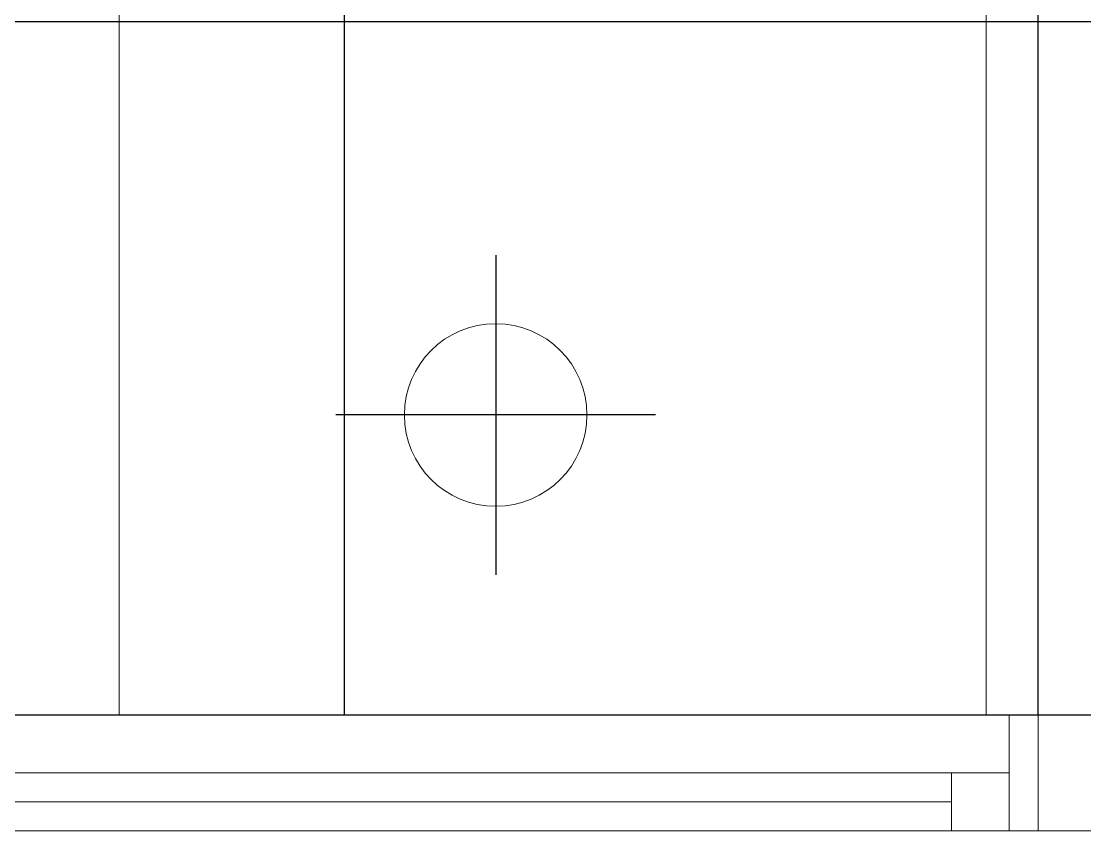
# Model space of a CAD drawing. Extents: x -12260 to 57327, y -29287 to 19916.
# Drawn here: x 40396 to 41316, y -910 to -210 of the extents above; entities that cross this region are included whole.
import ezdxf

# ---------------------------------------------------------------- set-up
doc = ezdxf.new("R2010")
doc.units = 0
doc.header["$LTSCALE"] = 0.25
doc.linetypes.add('DASHDOT', pattern=[25.4, 12.7, -6.35, 0, -6.35])
for name, color, linetype, lineweight in [('01-First Floor$0$Aluminum', 251, 'Continuous', 5), ('01-First Floor$0$LOADING', 253, 'Continuous', 5), ('01-First Floor$0$NEW Wall', 166, 'Continuous', 5), ('01-First Floor$0$Walls', 251, 'Continuous', 5), ('E-LITE-CLNG-CNDT', 6, 'DASHDOT', 35)]:
    doc.layers.add(name, color=color, linetype=linetype, lineweight=lineweight)
doc.layers.add('01-First Floor$0$FALSE CEILING', color=251, linetype='Continuous')

# ---------------------------------------------------------------- blocks, each defined once
blk = doc.blocks.new('01-First Floor$0$GF21046B-P')
at = {"color": 0}
blk.add_lwpolyline([(0, 0), (1, 0), (1, 0.6), (0, 0.6)], close=True, dxfattribs=at)
blk = doc.blocks.new('*X413')
at = {"color": 0}
for p, q in [((13, 1), (13, 1)), ((13, 1), (13, 1)), ((13, 1), (13, 1)), ((13, 1), (13, 1)), ((13, 1), (13, 1)), ((13, 1), (13, 1)), ((13, 1), (13, 1)), ((13, 1), (13, 1)), ((13, 1), (13, 1)), ((13, 1), (13, 1)), ((13, 1), (13, 1)), ((13, 1), (13, 1)), ((13, 1), (13, 1)), ((13, 1), (13, 1)), ((13, 1), (13, 1)), ((13, 1), (14, 1)), ((13, 1), (14, 1)), ((13, 1), (14, 1)), ((13, 1), (13, 1)), ((13, 1), (13, 1)), ((13, 1), (13, 1)), ((13, 1), (13, 1)), ((13, 1), (13, 1)), ((13, 1), (13, 1)), ((13, 1), (13, 1)), ((13, 1), (13, 1)), ((13, 1), (13, 1)), ((13, 1), (13, 1)), ((13, 1), (13, 1)), ((13, 1), (13, 1)), ((13, 1), (13, 1)), ((13, 1), (13, 1)), ((13, 1), (13, 1)), ((13, 1), (13, 1)), ((13, 1), (13, 1)), ((13, 1), (13, 1)), ((13, 1), (13, 1)), ((13, 1), (13, 1)), ((13, 1), (13, 1)), ((13, 1), (13, 1)), ((13, 1), (13, 1)), ((13, 1), (13, 1)), ((13, 1), (13, 1)), ((13, 1), (13, 1)), ((13, 1), (13, 1)), ((13, 1), (13, 1)), ((13, 1), (13, 1)), ((13, 1), (13, 1)), ((13, 1), (13, 1)), ((13, 1), (13, 1)), ((13, 1), (13, 1)), ((13, 1), (13, 1)), ((13, 1), (13, 1)), ((13, 1), (13, 1)), ((13, 1), (13, 1)), ((13, 1), (13, 1)), ((13, 1), (13, 1)), ((13, 1), (13, 1)), ((13, 1), (13, 1)), ((13, 1), (13, 1)), ((13, 1), (13, 1)), ((13, 1), (13, 1)), ((13, 1), (13, 1)), ((13, 1), (13, 1)), ((13, 1), (13, 1)), ((13, 1), (13, 1)), ((13, 1), (13, 1)), ((13, 1), (13, 1)), ((13, 1), (13, 1)), ((13, 1), (13, 1)), ((13, 1), (13, 1)), ((13, 1), (13, 1)), ((13, 1), (13, 1)), ((13, 1), (13, 1)), ((13, 1), (13, 1)), ((13, 1), (13, 1)), ((13, 1), (13, 1)), ((13, 1), (13, 1)), ((13, 1), (13, 1)), ((13, 1), (13, 1)), ((13, 1), (13, 1)), ((13, 1), (13, 1)), ((13, 1), (13, 1)), ((13, 1), (13, 1)), ((13, 1), (13, 1)), ((13, 1), (13, 1)), ((13, 1), (13, 1)), ((13, 1), (13, 1)), ((13, 1), (13, 1)), ((13, 1), (13, 1)), ((13, 1), (13, 1)), ((13, 1), (13, 1)), ((13, 1), (13, 1)), ((13, 1), (13, 1)), ((13, 1), (13, 1)), ((13, 1), (13, 1)), ((13, 1), (13, 1)), ((13, 1), (13, 1)), ((13, 1), (13, 1)), ((13, 1), (13, 1)), ((13, 1), (13, 1)), ((13, 1), (13, 1)), ((13, 1), (13, 1)), ((13, 1), (13, 1)), ((13, 1), (13, 1)), ((13, 1), (13, 1)), ((13, 1), (13, 1)), ((13, 1), (13, 1)), ((13, 1), (13, 1)), ((13, 1), (13, 1)), ((13, 1), (13, 1)), ((13, 1), (13, 1)), ((13, 1), (13, 1)), ((13, 1), (13, 1)), ((13, 1), (13, 1)), ((13, 1), (13, 1)), ((13, 1), (13, 1)), ((13, 1), (13, 1)), ((13, 1), (13, 1)), ((13, 1), (13, 1)), ((13, 1), (13, 1)), ((13, 1), (13, 1)), ((13, 1), (13, 1)), ((13, 1), (14, 1)), ((13, 0), (13, 0)), ((13, 0), (13, 0)), ((13, 0), (13, 0)), ((13, 0), (13, 0)), ((13, 0), (13, 0)), ((13, 0), (13, 0)), ((13, 0), (13, 0)), ((13, 0), (13, 0)), ((13, 0), (13, 0)), ((13, 0), (13, 0)), ((13, 0), (13, 0)), ((13, 0), (13, 0)), ((13, 0), (13, 0)), ((13, 0), (13, 0)), ((13, 0), (13, 0)), ((13, 0), (13, 0)), ((13, 0), (13, 0)), ((13, 0), (13, 0)), ((13, 0), (13, 0)), ((13, 0), (13, 0)), ((13, 0), (13, 0)), ((13, 0), (13, 0)), ((13, 0), (13, 0)), ((13, 0), (13, 0)), ((13, 0), (13, 0)), ((13, 0), (13, 0)), ((13, 0), (13, 0)), ((13, 0), (13, 0)), ((13, 0), (13, 0)), ((13, 0), (13, 0)), ((13, 0), (13, 0)), ((13, 0), (13, 0)), ((13, 0), (13, 0)), ((13, 0), (13, 0)), ((13, 0), (13, 0)), ((13, 0), (13, 0)), ((13, 0), (13, 0)), ((13, 0), (13, 0)), ((13, 0), (13, 0)), ((13, 0), (13, 0)), ((13, 0), (13, 0)), ((13, 0), (13, 0)), ((13, 0), (13, 0)), ((13, 0), (13, 0)), ((13, 0), (13, 0)), ((13, 0), (13, 0)), ((13, 0), (13, 0)), ((13, 0), (13, 0)), ((13, 0), (14, 0)), ((13, 0), (14, 0)), ((13, 0), (13, 0)), ((13, 0), (14, 0)), ((14, 1), (14, 1)), ((14, 1), (14, 1)), ((14, 1), (14, 1)), ((14, 1), (14, 1)), ((14, 1), (14, 1)), ((14, 1), (14, 1)), ((14, 1), (14, 1)), ((14, 1), (14, 1)), ((14, 1), (14, 1)), ((14, 1), (14, 1)), ((14, 1), (14, 1)), ((14, 1), (14, 1)), ((14, 1), (14, 1)), ((14, 1), (14, 1)), ((14, 1), (14, 1)), ((14, 1), (14, 1)), ((14, 1), (14, 1)), ((14, 1), (14, 1)), ((14, 1), (14, 1)), ((14, 1), (14, 1)), ((14, 1), (14, 1)), ((14, 1), (14, 1)), ((14, 1), (14, 1)), ((14, 1), (14, 1)), ((14, 1), (14, 1)), ((14, 1), (14, 1)), ((14, 1), (14, 1)), ((14, 1), (14, 1)), ((14, 1), (14, 1)), ((14, 1), (14, 1)), ((14, 1), (14, 1)), ((14, 1), (14, 1)), ((14, 1), (14, 1)), ((14, 1), (14, 1)), ((14, 1), (14, 1)), ((14, 1), (14, 1)), ((14, 1), (14, 1)), ((14, 1), (14, 1)), ((14, 1), (14, 1)), ((14, 1), (14, 1)), ((14, 1), (14, 1)), ((14, 1), (14, 1)), ((14, 1), (14, 1)), ((14, 1), (14, 1)), ((14, 1), (14, 1)), ((14, 1), (14, 1)), ((14, 1), (14, 1)), ((14, 1), (14, 1)), ((14, 1), (14, 1)), ((14, 1), (14, 1)), ((14, 1), (14, 1)), ((14, 1), (14, 1)), ((14, 1), (14, 1)), ((14, 1), (14, 1)), ((14, 1), (14, 1)), ((14, 1), (14, 1)), ((14, 1), (14, 1)), ((14, 1), (14, 1)), ((14, 1), (14, 1)), ((14, 1), (14, 1)), ((14, 1), (14, 1)), ((14, 1), (14, 1)), ((14, 1), (14, 1)), ((14, 1), (14, 1)), ((14, 1), (14, 1)), ((14, 1), (14, 1)), ((14, 1), (14, 1)), ((14, 1), (14, 1)), ((14, 1), (14, 1)), ((14, 1), (14, 1)), ((14, 1), (14, 1)), ((14, 1), (14, 1)), ((14, 1), (14, 1)), ((14, 1), (14, 1)), ((14, 1), (14, 1)), ((14, 1), (14, 1)), ((14, 1), (14, 1)), ((14, 1), (14, 1)), ((14, 1), (14, 1)), ((14, 1), (14, 1)), ((14, 1), (14, 1)), ((14, 1), (14, 1)), ((14, 1), (14, 1)), ((14, 1), (14, 1)), ((14, 1), (14, 1)), ((14, 1), (14, 1)), ((14, 1), (14, 1)), ((14, 1), (14, 1)), ((14, 1), (14, 1)), ((14, 1), (14, 1)), ((14, 1), (14, 1)), ((14, 1), (14, 1)), ((14, 1), (14, 1)), ((14, 1), (14, 1)), ((14, 0), (14, 0)), ((14, 0), (14, 0)), ((14, 0), (14, 0)), ((14, 0), (14, 0)), ((14, 0), (14, 0)), ((14, 0), (14, 0)), ((14, 0), (14, 0)), ((14, 0), (14, 0)), ((14, 0), (14, 0)), ((14, 0), (14, 0)), ((14, 0), (14, 0)), ((14, 0), (14, 0)), ((14, 0), (14, 0)), ((14, 0), (14, 0)), ((14, 0), (14, 0)), ((14, 0), (14, 0)), ((14, 0), (14, 0)), ((14, 0), (14, 0)), ((14, 0), (14, 0)), ((14, 0), (14, 0)), ((14, 0), (14, 0)), ((14, 0), (14, 0)), ((14, 0), (14, 0)), ((14, 0), (14, 0)), ((14, 0), (14, 0)), ((14, 0), (14, 0)), ((14, 0), (14, 0)), ((14, 0), (14, 0)), ((14, 0), (14, 0)), ((14, 0), (14, 0)), ((14, 0), (14, 0)), ((14, 0), (14, 0)), ((14, 0), (14, 0)), ((14, 0), (14, 0)), ((14, 0), (14, 0)), ((14, 0), (14, 0)), ((14, 0), (14, 0)), ((14, 0), (14, 0)), ((14, 0), (14, 0)), ((14, 0), (14, 0)), ((14, 0), (14, 0)), ((14, 0), (14, 0)), ((14, 0), (14, 0)), ((14, 0), (14, 0)), ((14, 0), (14, 0)), ((14, 0), (14, 0)), ((14, 0), (14, 0)), ((14, 0), (14, 0)), ((13, 0), (13, 0)), ((13, 0), (14, 0)), ((13, 0), (13, 0)), ((13, 0), (14, 0)), ((13, 0), (13, 0)), ((13, 0), (14, 0)), ((13, 0), (13, 0)), ((13, 0), (13, 0)), ((13, 0), (13, 0)), ((13, 0), (13, 0)), ((13, 0), (14, 0)), ((13, 0), (13, 0)), ((13, 0), (14, 0)), ((13, 0), (13, 0)), ((13, 0), (14, 0)), ((13, 0), (13, 0)), ((13, 0), (14, 0)), ((13, 0), (13, 0)), ((13, 0), (14, 0)), ((13, 0), (13, 0)), ((13, 0), (14, 0)), ((13, 0), (13, 0)), ((13, 0), (14, 0)), ((13, 0), (13, 0)), ((13, 0), (13, 0)), ((13, 0), (13, 0)), ((13, 0), (14, 0)), ((13, 0), (13, 0)), ((13, 0), (14, 0)), ((13, 0), (13, 0)), ((13, 0), (14, 0)), ((13, 0), (13, 0)), ((13, 0), (14, 0)), ((13, 0), (13, 0)), ((13, 0), (13, 0)), ((13, 0), (13, 0)), ((13, 0), (13, 0)), ((13, 0), (13, 0)), ((13, 0), (13, 0)), ((13, 0), (13, 0)), ((13, 0), (13, 0)), ((13, 0), (13, 0)), ((13, 0), (13, 0)), ((13, 0), (13, 0)), ((13, 0), (13, 0)), ((13, 0), (13, 0)), ((13, 0), (13, 0)), ((13, 0), (13, 0)), ((13, 0), (13, 0)), ((13, 0), (13, 0)), ((13, 0), (13, 0)), ((13, 0), (13, 0)), ((13, 0), (13, 0)), ((13, 0), (13, 0)), ((13, 0), (13, 0)), ((13, 0), (13, 0)), ((13, 0), (13, 0)), ((13, 0), (13, 0)), ((13, 0), (13, 0)), ((13, 0), (13, 0)), ((13, 0), (13, 0)), ((13, 0), (13, 0)), ((13, 0), (13, 0)), ((13, 0), (13, 0)), ((13, -1), (13, -1)), ((13, -1), (13, -1)), ((13, -1), (13, -1)), ((13, -1), (13, -1)), ((13, -1), (13, -1)), ((13, -1), (14, -1)), ((13, -1), (13, -1)), ((14, 0), (14, 0)), ((14, 0), (14, 0)), ((14, 0), (14, 0)), ((14, 0), (14, 0)), ((14, 0), (14, 0)), ((14, 0), (14, 0)), ((14, 0), (14, 0)), ((14, 0), (14, 0)), ((14, 0), (14, 0)), ((14, 0), (14, 0)), ((14, 0), (14, 0)), ((14, 0), (14, 0)), ((14, 0), (14, 0)), ((14, 0), (14, 0)), ((14, 0), (14, 0)), ((13, 0), (14, 0)), ((14, 0), (14, 0)), ((14, 0), (14, 0)), ((14, 0), (14, 0)), ((14, 0), (14, 0)), ((14, 0), (14, 0)), ((14, 0), (14, 0)), ((14, 0), (14, 0)), ((14, 0), (14, 0)), ((14, 0), (14, 0)), ((14, 0), (14, 0)), ((14, 0), (14, 0)), ((14, 0), (14, 0)), ((14, 0), (14, 0)), ((14, 0), (14, 0)), ((14, 0), (14, 0)), ((14, 0), (14, 0)), ((14, 0), (14, 0)), ((14, 0), (14, 0)), ((14, 0), (14, 0)), ((14, 0), (14, 0)), ((14, 0), (14, 0)), ((14, 0), (14, 0)), ((14, 0), (14, 0)), ((14, 0), (14, 0)), ((14, 0), (14, 0)), ((14, 0), (14, 0)), ((14, 0), (14, 0)), ((14, 0), (14, 0)), ((14, 0), (14, 0)), ((14, 0), (14, 0)), ((14, 0), (14, 0)), ((14, 0), (14, 0)), ((14, 0), (14, 0)), ((14, 0), (14, 0)), ((14, -1), (14, -1)), ((14, -1), (14, -1)), ((14, -1), (14, -1)), ((14, -1), (14, -1)), ((14, -1), (14, -1))]:
    blk.add_line(p, q, dxfattribs=at)
blk = doc.blocks.new('*X412')
at = {"color": 0}
for p, q in [((5, 3), (5, 3)), ((5, 3), (5, 3)), ((5, 3), (5, 3)), ((5, 3), (5, 3)), ((5, 3), (5, 3)), ((5, 3), (5, 3)), ((5, 3), (5, 3)), ((5, 3), (5, 3)), ((5, 3), (5, 3)), ((5, 3), (5, 3)), ((5, 3), (5, 3)), ((5, 3), (5, 3)), ((5, 3), (5, 3)), ((5, 3), (5, 3)), ((5, 3), (5, 3)), ((5, 3), (5, 3)), ((5, 3), (5, 3)), ((5, 3), (5, 3)), ((5, 3), (5, 3)), ((5, 3), (5, 3)), ((5, 3), (5, 3)), ((5, 3), (5, 3)), ((5, 3), (5, 3)), ((5, 3), (5, 3)), ((5, 3), (5, 3)), ((5, 3), (5, 3)), ((5, 3), (5, 3)), ((5, 3), (5, 3)), ((5, 3), (5, 3)), ((5, 3), (5, 3)), ((5, 3), (5, 3)), ((5, 3), (5, 3)), ((5, 3), (5, 3)), ((5, 3), (5, 3)), ((5, 3), (5, 3)), ((5, 3), (5, 3)), ((5, 3), (5, 3)), ((5, 3), (5, 3)), ((5, 3), (5, 3)), ((5, 3), (5, 3)), ((5, 3), (5, 3)), ((5, 3), (5, 3)), ((5, 3), (5, 3)), ((5, 3), (5, 3)), ((5, 3), (5, 3)), ((5, 3), (5, 3)), ((5, 3), (5, 3)), ((5, 3), (5, 3)), ((5, 3), (5, 3)), ((5, 3), (5, 3)), ((5, 3), (5, 3)), ((5, 3), (5, 3)), ((5, 3), (5, 3)), ((5, 3), (5, 3)), ((5, 3), (5, 3)), ((5, 3), (5, 3)), ((5, 3), (5, 3)), ((5, 3), (5, 3)), ((5, 3), (5, 3)), ((5, 3), (5, 3)), ((5, 3), (5, 3)), ((5, 3), (5, 3)), ((5, 3), (5, 3)), ((5, 3), (5, 3)), ((5, 3), (5, 3)), ((5, 3), (5, 3)), ((6, 3), (5, 3)), ((5, 3), (5, 3)), ((6, 3), (5, 3)), ((5, 3), (5, 3)), ((6, 3), (5, 3)), ((5, 3), (5, 3)), ((6, 3), (5, 3)), ((5, 3), (5, 3)), ((5, 3), (5, 3)), ((5, 3), (5, 3)), ((5, 3), (5, 3)), ((5, 3), (5, 3)), ((5, 3), (5, 3)), ((5, 3), (5, 3)), ((5, 3), (5, 3)), ((5, 3), (5, 3)), ((5, 3), (5, 3)), ((5, 3), (5, 3)), ((5, 3), (5, 3)), ((5, 3), (5, 3)), ((5, 3), (5, 3)), ((5, 3), (5, 3)), ((5, 3), (5, 3)), ((5, 3), (5, 3)), ((5, 3), (5, 3)), ((5, 3), (5, 3)), ((5, 3), (5, 3)), ((5, 3), (5, 3)), ((5, 3), (5, 3)), ((5, 3), (5, 3)), ((6, 3), (6, 3)), ((6, 3), (6, 3)), ((6, 3), (6, 3)), ((6, 3), (6, 3)), ((6, 3), (6, 3)), ((6, 3), (6, 3)), ((6, 3), (6, 3)), ((6, 3), (6, 3)), ((6, 3), (6, 3)), ((6, 3), (6, 3)), ((6, 3), (6, 3)), ((6, 3), (6, 3)), ((6, 3), (6, 3)), ((6, 3), (6, 3)), ((6, 3), (6, 3)), ((6, 3), (6, 3)), ((6, 3), (6, 3)), ((6, 3), (6, 3)), ((6, 3), (6, 3)), ((6, 3), (6, 3)), ((6, 3), (6, 3)), ((6, 3), (6, 3)), ((6, 3), (6, 3)), ((6, 3), (6, 3)), ((6, 3), (6, 3)), ((6, 3), (6, 3)), ((6, 3), (6, 3)), ((6, 3), (6, 3)), ((6, 3), (6, 3)), ((6, 3), (6, 3)), ((6, 3), (6, 3)), ((6, 3), (6, 3)), ((6, 3), (6, 3)), ((6, 3), (6, 3)), ((6, 3), (6, 3)), ((6, 3), (6, 3)), ((6, 3), (6, 3)), ((6, 3), (6, 3)), ((6, 3), (6, 3)), ((6, 3), (6, 3)), ((6, 3), (6, 3)), ((6, 3), (6, 3)), ((6, 3), (6, 3)), ((6, 3), (6, 3)), ((6, 3), (6, 3)), ((6, 3), (6, 3)), ((6, 3), (6, 3)), ((6, 3), (6, 3)), ((6, 3), (6, 3)), ((6, 3), (6, 3)), ((6, 3), (6, 3)), ((6, 3), (6, 3)), ((6, 3), (6, 3)), ((6, 3), (6, 3)), ((6, 3), (6, 3)), ((6, 3), (6, 3)), ((6, 3), (6, 3)), ((6, 3), (6, 3)), ((6, 3), (6, 3)), ((6, 3), (6, 3)), ((6, 3), (6, 3)), ((6, 3), (6, 3)), ((6, 3), (6, 3)), ((6, 3), (6, 3)), ((6, 3), (6, 3)), ((6, 3), (6, 3)), ((6, 3), (6, 3)), ((6, 3), (6, 3)), ((6, 3), (6, 3)), ((6, 3), (6, 3)), ((6, 3), (6, 3)), ((6, 3), (6, 3)), ((6, 3), (6, 3)), ((6, 3), (6, 3)), ((6, 3), (6, 3)), ((6, 3), (6, 3)), ((6, 3), (6, 3)), ((6, 3), (6, 3)), ((6, 3), (6, 3)), ((6, 3), (6, 3)), ((6, 3), (6, 3)), ((6, 3), (6, 3)), ((6, 3), (6, 3)), ((6, 3), (6, 3)), ((6, 3), (6, 3)), ((6, 3), (6, 3)), ((6, 3), (6, 3)), ((6, 3), (6, 3)), ((6, 3), (6, 3)), ((6, 3), (6, 3)), ((6, 3), (6, 3)), ((6, 3), (6, 3)), ((6, 3), (6, 3)), ((6, 3), (6, 3)), ((6, 3), (6, 3)), ((6, 3), (6, 3)), ((6, 3), (6, 3)), ((6, 3), (6, 3)), ((6, 3), (6, 3)), ((6, 3), (6, 3)), ((6, 3), (6, 3)), ((6, 3), (6, 3)), ((6, 3), (6, 3)), ((6, 3), (6, 3)), ((6, 3), (6, 3)), ((6, 3), (6, 3)), ((6, 3), (6, 3)), ((6, 3), (6, 3)), ((6, 3), (6, 3)), ((6, 3), (6, 3)), ((6, 3), (6, 3)), ((6, 3), (6, 3)), ((6, 3), (6, 3)), ((6, 3), (6, 3)), ((6, 3), (6, 3)), ((6, 3), (6, 3)), ((6, 3), (6, 3)), ((6, 3), (6, 3)), ((6, 3), (6, 3)), ((6, 3), (6, 3)), ((6, 3), (6, 3)), ((6, 3), (6, 3)), ((6, 3), (6, 3)), ((6, 3), (6, 3)), ((6, 3), (6, 3)), ((6, 3), (6, 3)), ((6, 3), (6, 3)), ((6, 3), (6, 3)), ((6, 3), (6, 3)), ((6, 3), (6, 3)), ((6, 3), (6, 3)), ((6, 3), (6, 3)), ((6, 3), (6, 3)), ((6, 3), (6, 3)), ((6, 3), (6, 3)), ((6, 3), (6, 3)), ((6, 3), (6, 3)), ((6, 3), (6, 3)), ((6, 3), (6, 3)), ((6, 3), (6, 3)), ((6, 3), (6, 3)), ((6, 3), (6, 3)), ((6, 3), (6, 3)), ((6, 3), (6, 3)), ((6, 3), (6, 3)), ((6, 3), (6, 3)), ((6, 3), (6, 3)), ((6, 3), (6, 3)), ((6, 3), (6, 3)), ((6, 3), (6, 3)), ((6, 3), (6, 3)), ((6, 3), (6, 3)), ((6, 3), (6, 3)), ((6, 3), (6, 3)), ((6, 3), (6, 3)), ((6, 3), (6, 3)), ((6, 3), (6, 3)), ((6, 3), (6, 3)), ((6, 3), (6, 3)), ((6, 3), (6, 3)), ((6, 3), (6, 3)), ((6, 3), (6, 3)), ((6, 3), (6, 3)), ((6, 3), (6, 3)), ((6, 3), (6, 3)), ((6, 3), (6, 3)), ((6, 3), (6, 3)), ((6, 3), (6, 3)), ((6, 3), (6, 3)), ((6, 3), (6, 3)), ((6, 3), (6, 3)), ((6, 3), (6, 3)), ((6, 3), (6, 3)), ((6, 3), (6, 3)), ((6, 3), (6, 3)), ((6, 3), (6, 3)), ((6, 3), (6, 3)), ((6, 3), (6, 3)), ((6, 3), (6, 3)), ((6, 3), (6, 3)), ((6, 3), (6, 3)), ((6, 3), (6, 3)), ((6, 3), (6, 3)), ((6, 3), (6, 3)), ((6, 3), (6, 3)), ((6, 3), (6, 3)), ((6, 3), (6, 3)), ((6, 3), (6, 3)), ((6, 3), (6, 3)), ((6, 3), (6, 3)), ((6, 3), (6, 3)), ((6, 3), (6, 3)), ((6, 3), (6, 3)), ((6, 3), (6, 3)), ((6, 3), (6, 3)), ((6, 3), (6, 3)), ((6, 3), (6, 3)), ((6, 3), (6, 3)), ((6, 3), (6, 3)), ((6, 3), (6, 3)), ((6, 3), (6, 3)), ((6, 3), (6, 3)), ((6, 3), (6, 3)), ((6, 3), (6, 3)), ((6, 3), (5, 3)), ((6, 3), (5, 3)), ((6, 3), (5, 3)), ((6, 3), (5, 3)), ((6, 3), (5, 3)), ((6, 3), (6, 3)), ((6, 3), (6, 3)), ((6, 3), (6, 3)), ((6, 3), (6, 3)), ((6, 3), (6, 3)), ((6, 3), (6, 3)), ((6, 3), (6, 3)), ((6, 3), (6, 3)), ((6, 3), (6, 3)), ((6, 3), (6, 3)), ((6, 3), (6, 3)), ((6, 3), (6, 3)), ((6, 3), (6, 3)), ((6, 3), (6, 3)), ((6, 3), (6, 3)), ((6, 3), (6, 3)), ((6, 3), (6, 3)), ((6, 3), (6, 3)), ((6, 3), (6, 3)), ((6, 3), (6, 3)), ((6, 3), (6, 3)), ((6, 3), (6, 3)), ((6, 3), (6, 3)), ((6, 3), (6, 3)), ((6, 3), (6, 3)), ((6, 3), (6, 3)), ((6, 3), (6, 3)), ((6, 3), (6, 3)), ((6, 3), (6, 3)), ((6, 3), (6, 3)), ((6, 3), (6, 3)), ((6, 3), (6, 3)), ((6, 3), (6, 3)), ((6, 3), (6, 3)), ((6, 3), (6, 3)), ((6, 3), (6, 3)), ((6, 3), (6, 3)), ((6, 3), (6, 3)), ((6, 3), (6, 3)), ((6, 3), (6, 3)), ((6, 3), (6, 3)), ((6, 3), (6, 3)), ((6, 3), (6, 3)), ((6, 3), (6, 3)), ((6, 3), (6, 3)), ((6, 3), (6, 3)), ((6, 3), (6, 3)), ((6, 3), (6, 3)), ((6, 3), (6, 3)), ((6, 3), (6, 3)), ((6, 3), (6, 3)), ((6, 3), (6, 3)), ((6, 3), (6, 3)), ((6, 3), (6, 3)), ((6, 3), (6, 3)), ((6, 3), (6, 3)), ((6, 3), (6, 3)), ((6, 3), (6, 3)), ((6, 3), (6, 3)), ((6, 3), (6, 3)), ((6, 3), (6, 3)), ((6, 3), (6, 3)), ((6, 3), (6, 3)), ((6, 3), (6, 3)), ((6, 3), (6, 3)), ((6, 3), (6, 3)), ((6, 3), (6, 3)), ((6, 3), (6, 3)), ((6, 3), (6, 3)), ((6, 3), (6, 3)), ((6, 3), (6, 3)), ((6, 3), (6, 3)), ((6, 3), (6, 3)), ((6, 3), (6, 3)), ((6, 3), (6, 3)), ((6, 3), (6, 3)), ((6, 3), (6, 3)), ((6, 3), (6, 3)), ((6, 3), (6, 3)), ((6, 3), (6, 3)), ((6, 3), (6, 3)), ((6, 3), (6, 3)), ((6, 3), (6, 3)), ((6, 3), (6, 3)), ((6, 3), (6, 3)), ((6, 3), (6, 3)), ((6, 3), (6, 3)), ((6, 3), (6, 3)), ((6, 3), (6, 3)), ((6, 3), (6, 3)), ((6, 3), (6, 3)), ((6, 3), (6, 3)), ((6, 3), (6, 3)), ((6, 3), (6, 3)), ((6, 3), (6, 3)), ((6, 3), (6, 3)), ((6, 3), (6, 3)), ((6, 3), (6, 3)), ((6, 3), (6, 3)), ((6, 3), (6, 3)), ((6, 3), (6, 3)), ((6, 3), (6, 3)), ((6, 3), (6, 3)), ((6, 3), (6, 3)), ((6, 3), (6, 3)), ((6, 3), (6, 3)), ((6, 3), (6, 3)), ((6, 3), (6, 3)), ((6, 3), (6, 3)), ((6, 3), (6, 3)), ((6, 3), (6, 3)), ((6, 3), (6, 3)), ((6, 3), (6, 3)), ((6, 3), (6, 3)), ((6, 3), (6, 3)), ((6, 3), (6, 3)), ((6, 3), (6, 3)), ((6, 3), (6, 3)), ((6, 3), (6, 3)), ((6, 3), (6, 3)), ((6, 3), (6, 3)), ((6, 3), (6, 3)), ((6, 3), (6, 3)), ((6, 3), (6, 3)), ((6, 3), (6, 3)), ((6, 3), (6, 3)), ((6, 3), (6, 3)), ((6, 3), (6, 3)), ((6, 3), (6, 3)), ((6, 3), (6, 3)), ((6, 3), (6, 3)), ((6, 3), (6, 3)), ((6, 3), (6, 3)), ((6, 3), (6, 3)), ((6, 3), (6, 3)), ((6, 3), (6, 3)), ((6, 3), (6, 3)), ((6, 3), (6, 3)), ((6, 3), (6, 3)), ((6, 3), (6, 3)), ((6, 3), (6, 3)), ((6, 3), (6, 3)), ((6, 3), (6, 3)), ((6, 3), (6, 3)), ((6, 3), (6, 3)), ((6, 3), (6, 3)), ((6, 3), (6, 3)), ((6, 3), (6, 3)), ((6, 3), (6, 3)), ((6, 3), (6, 3)), ((6, 3), (6, 3)), ((6, 3), (6, 3)), ((6, 3), (6, 3)), ((6, 3), (6, 3)), ((6, 3), (6, 3)), ((6, 3), (6, 3)), ((6, 3), (6, 3)), ((6, 3), (6, 3)), ((6, 3), (6, 3)), ((6, 3), (6, 3)), ((6, 3), (6, 3)), ((6, 3), (6, 3)), ((6, 3), (6, 3)), ((6, 3), (6, 3)), ((6, 3), (6, 3)), ((6, 3), (6, 3)), ((6, 3), (6, 3)), ((6, 3), (6, 3)), ((6, 3), (6, 3)), ((6, 3), (6, 3)), ((6, 3), (6, 3)), ((6, 3), (6, 3)), ((6, 3), (6, 3)), ((6, 3), (6, 3)), ((6, 3), (6, 3)), ((6, 3), (6, 3)), ((6, 3), (6, 3)), ((6, 3), (6, 3)), ((6, 3), (6, 3)), ((6, 3), (6, 3)), ((6, 3), (6, 3)), ((6, 3), (6, 3)), ((6, 3), (6, 3)), ((6, 3), (6, 3)), ((6, 3), (6, 3)), ((6, 3), (6, 3)), ((6, 3), (6, 3)), ((6, 3), (6, 3)), ((6, 3), (6, 3)), ((6, 3), (6, 3)), ((6, 3), (6, 3)), ((6, 3), (6, 3)), ((6, 3), (6, 3)), ((6, 3), (6, 3)), ((6, 3), (6, 3)), ((6, 3), (6, 3)), ((6, 3), (6, 3)), ((6, 3), (6, 3)), ((6, 3), (6, 3)), ((6, 3), (6, 3)), ((6, 3), (6, 3)), ((6, 3), (6, 3)), ((6, 3), (6, 3)), ((6, 3), (6, 3)), ((6, 3), (6, 3)), ((6, 3), (6, 3)), ((6, 3), (6, 3)), ((6, 3), (6, 3)), ((6, 3), (6, 3)), ((6, 3), (6, 3)), ((6, 3), (6, 3)), ((6, 3), (6, 3)), ((6, 3), (6, 3)), ((6, 3), (6, 3)), ((6, 3), (6, 3)), ((6, 3), (6, 3)), ((6, 3), (6, 3)), ((6, 3), (6, 3)), ((6, 3), (6, 3)), ((6, 3), (6, 3)), ((6, 3), (6, 3)), ((6, 3), (6, 3)), ((6, 3), (6, 3)), ((6, 3), (6, 3)), ((6, 3), (6, 3)), ((6, 3), (6, 3)), ((6, 3), (6, 3)), ((6, 3), (6, 3)), ((6, 3), (6, 3)), ((6, 3), (6, 3)), ((6, 3), (6, 3)), ((6, 3), (6, 3)), ((6, 3), (6, 3)), ((6, 3), (6, 3)), ((6, 3), (6, 3)), ((6, 3), (6, 3)), ((6, 3), (6, 3)), ((6, 3), (6, 3)), ((6, 3), (6, 3)), ((6, 3), (6, 3)), ((6, 3), (6, 3)), ((6, 3), (6, 3)), ((6, 3), (6, 3)), ((6, 3), (6, 3)), ((6, 3), (6, 3)), ((6, 3), (6, 3)), ((6, 3), (6, 3)), ((6, 3), (6, 3)), ((6, 3), (6, 3)), ((6, 3), (6, 3)), ((6, 3), (6, 3)), ((6, 3), (6, 3)), ((6, 3), (6, 3)), ((6, 3), (6, 3)), ((6, 3), (6, 3)), ((6, 3), (6, 3)), ((6, 3), (6, 3)), ((6, 3), (6, 3)), ((6, 3), (6, 3)), ((6, 3), (6, 3)), ((6, 3), (6, 3)), ((6, 3), (6, 3)), ((6, 3), (6, 3)), ((6, 3), (6, 3)), ((6, 3), (6, 3)), ((6, 3), (6, 3)), ((6, 3), (6, 3)), ((6, 3), (6, 3)), ((6, 3), (6, 3)), ((6, 3), (6, 3)), ((6, 3), (6, 3)), ((6, 3), (6, 3)), ((6, 3), (6, 3)), ((6, 3), (6, 3)), ((6, 3), (6, 3)), ((6, 3), (6, 3)), ((6, 3), (6, 3)), ((6, 3), (6, 3)), ((6, 3), (6, 3)), ((6, 3), (6, 3)), ((6, 3), (6, 3)), ((6, 3), (6, 3)), ((6, 3), (6, 3)), ((6, 3), (6, 3)), ((6, 3), (6, 3)), ((6, 3), (6, 3)), ((6, 3), (6, 3)), ((6, 3), (6, 3)), ((6, 3), (6, 3)), ((6, 3), (6, 3)), ((6, 3), (6, 3)), ((6, 3), (6, 3)), ((6, 3), (6, 3)), ((6, 3), (6, 3)), ((6, 3), (6, 3)), ((6, 3), (6, 3)), ((6, 3), (6, 3)), ((6, 3), (6, 3)), ((6, 3), (6, 3)), ((6, 3), (6, 3)), ((6, 3), (6, 3)), ((6, 3), (6, 3)), ((6, 3), (6, 3)), ((6, 3), (6, 3)), ((6, 3), (6, 3)), ((6, 3), (6, 3)), ((6, 3), (6, 3)), ((6, 3), (6, 3)), ((6, 3), (6, 3)), ((6, 3), (6, 3)), ((6, 3), (6, 3)), ((6, 3), (6, 3)), ((6, 3), (6, 3)), ((6, 3), (6, 3)), ((6, 3), (6, 3)), ((6, 3), (6, 3)), ((6, 3), (6, 3))]:
    blk.add_line(p, q, dxfattribs=at)
blk = doc.blocks.new('01-First Floor$0$GF21043-P')
at = {"color": 0}
for p, q in [((0.8, 0.75), (-0.8, 0.75)), ((0.8, 0), (0.8, 0.75)), ((-0.8, 0), (0.8, 0))]:
    blk.add_line(p, q, dxfattribs=at)
for points in [[(0.8, 0.75), (0.8, 0.75), (0.8, 0.75), (0.8, 0.75), (0.8, 0.75), (0.8, 0.75), (0.8, 0.75), (0.8, 0.75), (0.8, 0.75), (0.8, 0.75), (0.8, 0.75), (0.8, 0.75), (0.8, 0.75), (0.8, 0.75), (0.8, 0.75), (0.8, 0.75), (0.8, 0.75), (0.8, 0.75), (0.8, 0.75), (0.8, 0.75), (0.8, 0.75), (0.8, 0.75), (0.8, 0.75), (0.8, 0.75), (0.8, 0.75), (0.8, 0.75), (0.8, 0.75), (0.8, 0.75), (0.8, 0.75), (0.8, 0.75), (0.8, 0.75), (0.8, 0.75), (0.8, 0.75), (0.8, 0.75), (0.8, 0.75), (0.8, 0.75), (0.8, 0.75), (0.8, 0.75), (0.8, 0.75), (0.8, 0.75), (0.8, 0.75), (0.8, 0.75), (0.8, 0.75), (0.8, 0.75), (0.8, 0.75), (0.8, 0.75), (0.8, 0.75), (0.8, 0.75), (0.8, 0.75), (0.8, 0.75), (0.8, 0.75), (0.8, 0.75), (0.8, 0.75), (0.8, 0.75), (0.8, 0.75), (0.8, 0.75), (0.8, 0.75), (0.8, 0.75), (0.8, 0.75), (0.8, 0.75), (0.8, 0.75), (0.8, 0.75), (0.8, 0.75), (0.8, 0.75), (0.8, 0.75), (0.8, 0.75), (0.8, 0.75), (0.8, 0.75), (0.8, 0.75), (0.8, 0.75), (0.8, 0.75), (0.8, 0.75), (0.8, 0.75), (0.8, 0.75), (0.8, 0.75), (0.8, 0.75), (0.8, 0.75), (0.8, 0.75), (0.8, 0.75), (0.8, 0.75), (0.8, 0.75), (0.8, 0.75), (0.8, 0.75), (0.8, 0.75), (0.8, 0.75), (0.8, 0.75), (0.8, 0.75), (0.8, 0.75), (0.8, 0.75), (0.8, 0.75), (0.8, 0.75), (0.8, 0.75), (0.8, 0.75), (0.8, 0.75), (0.8, 0.75), (0.8, 0.75), (0.8, 0.75), (0.8, 0.75), (0.8, 0.75), (0.8, 0.75), (0.8, 0.75), (0.8, 0.75), (0.8, 0.75), (0.8, 0.75), (0.8, 0.75), (0.8, 0.75), (0.8, 0.75), (0.8, 0.75), (0.8, 0.75), (0.8, 0.75), (0.8, 0.75), (0.8, 0.75), (0.8, 0.75), (0.8, 0.75), (0.8, 0.75), (0.8, 0.75), (0.8, 0.75), (0.8, 0.75), (0.8, 0.75), (0.8, 0.75), (0.8, 0.75), (0.8, 0.75), (0.8, 0.75), (0.8, 0.75), (0.8, 0.75), (0.8, 0.75), (0.8, 0.75), (0.8, 0.75), (0.8, 0.75), (0.8, 0.75), (0.8, 0.75), (0.8, 0.75), (0.8, 0.75), (0.8, 0.75), (0.8, 0.75), (0.8, 0.75), (0.8, 0.75), (0.8, 0.75), (0.8, 0.75), (0.8, 0.75), (0.8, 0.75), (0.8, 0.75), (0.8, 0.75), (0.8, 0.75), (0.8, 0.75), (0.8, 0.75), (0.8, 0.75), (0.8, 0.75), (0.8, 0.75), (0.8, 0.75), (0.8, 0.75), (0.8, 0.75), (0.8, 0.75), (0.8, 0.75), (0.8, 0.75), (0.8, 0.75), (0.8, 0.75), (0.8, 0.75), (0.8, 0.75), (0.8, 0.75), (0.8, 0.75), (0.8, 0.75), (0.8, 0.75), (0.8, 0.75), (0.8, 0.75), (0.8, 0.75), (0.8, 0.75), (0.8, 0.75), (0.8, 0.75), (0.8, 0.75), (0.8, 0.75), (0.8, 0.75), (0.8, 0.75), (0.8, 0.75), (0.8, 0.75), (0.8, 0.75), (0.8, 0.75), (0.8, 0.75), (0.8, 0.75), (0.8, 0.75), (0.8, 0.75), (0.8, 0.75), (0.8, 0.75), (0.8, 0.75), (0.8, 0.75), (0.8, 0.75), (0.8, 0.75), (0.8, 0.75), (0.8, 0.75), (0.8, 0.75), (0.8, 0.75), (0.8, 0.75), (0.8, 0.75), (0.8, 0.75), (0.8, 0.75), (0.8, 0.75), (0.8, 0.75), (0.8, 0.75), (0.8, 0.75), (0.8, 0.75), (0.8, 0.75), (0.8, 0.75), (0.8, 0.75), (0.8, 0.75), (0.8, 0.75), (0.8, 0.75), (0.8, 0.75), (0.8, 0.75), (0.8, 0.75), (0.8, 0.75), (0.8, 0.75), (0.8, 0.75), (0.8, 0.75), (0.8, 0.75), (0.8, 0.75), (0.8, 0.75), (0.8, 0.75), (0.8, 0.75), (0.8, 0.75), (0.8, 0.75), (0.8, 0.75), (0.8, 0.75), (0.8, 0.75), (0.8, 0.75), (0.8, 0.75), (0.8, 0.75), (0.8, 0.75), (0.8, 0.75), (0.8, 0.75), (0.8, 0.75), (0.8, 0.75), (0.8, 0.75), (0.8, 0.75), (0.8, 0.75), (0.8, 0.75), (0.8, 0.75), (0.8, 0.75), (0.8, 0.75), (0.8, 0.75), (0.8, 0.75), (0.8, 0.75), (0.8, 0.75), (0.8, 0.75), (0.8, 0.75), (0.8, 0.75), (0.8, 0.75), (0.8, 0.75), (0.8, 0.75), (0.8, 0.75), (0.8, 0.75), (0.8, 0.75), (0.8, 0.75), (0.8, 0.75), (0.8, 0.75), (0.8, 0.75), (0.8, 0.75), (0.8, 0.75), (0.8, 0.75), (0.8, 0.75), (0.8, 0.75), (0.8, 0.75), (0.8, 0.75), (0.8, 0.75), (0.8, 0.75), (0.8, 0.75), (0.8, 0.75), (0.8, 0.75), (0.8, 0.75), (0.8, 0.75), (0.8, 0.75), (0.8, 0.75), (0.8, 0.75), (0.8, 0.75), (0.8, 0.75), (0.8, 0.75), (0.8, 0.75), (0.8, 0.75)], [(0.8, 0.75), (0.8, 0.75), (0.8, 0.75), (0.8, 0.75), (0.8, 0.75), (0.8, 0.75), (0.8, 0.75), (0.8, 0.75), (0.8, 0.75), (0.8, 0.75), (0.8, 0.75), (0.8, 0.75), (0.8, 0.75), (0.8, 0.75), (0.8, 0.75), (0.8, 0.75), (0.8, 0.75), (0.8, 0.75), (0.8, 0.75), (0.8, 0.75), (0.8, 0.75), (0.8, 0.75), (0.8, 0.75), (0.8, 0.75), (0.8, 0.75), (0.8, 0.75), (0.8, 0.75), (0.8, 0.75), (0.8, 0.75), (0.8, 0.75), (0.8, 0.75), (0.8, 0.75), (0.8, 0.75), (0.8, 0.75), (0.8, 0.75), (0.8, 0.75), (0.8, 0.75), (0.8, 0.75), (0.8, 0.75), (0.8, 0.75), (0.8, 0.75), (0.8, 0.75), (0.8, 0.75), (0.8, 0.75), (0.8, 0.75), (0.8, 0.75), (0.8, 0.75), (0.8, 0.75), (0.8, 0.75), (0.8, 0.75), (0.8, 0.75), (0.8, 0.75), (0.8, 0.75), (0.8, 0.75), (0.8, 0.75), (0.8, 0.75), (0.8, 0.75), (0.8, 0.75), (0.8, 0.75), (0.8, 0.75), (0.8, 0.75), (0.8, 0.75), (0.8, 0.75), (0.8, 0.75), (0.8, 0.75), (0.8, 0.75), (0.8, 0.75), (0.8, 0.75), (0.8, 0.75), (0.8, 0.75), (0.8, 0.75), (0.8, 0.75), (0.8, 0.75), (0.8, 0.75), (0.8, 0.75), (0.8, 0.75), (0.8, 0.75), (0.8, 0.75), (0.8, 0.75), (0.8, 0.75), (0.8, 0.75), (0.8, 0.75), (0.8, 0.75), (0.8, 0.75), (0.8, 0.75), (0.8, 0.75), (0.8, 0.75), (0.8, 0.75), (0.8, 0.75), (0.8, 0.75), (0.8, 0.75), (0.8, 0.75), (0.8, 0.75), (0.8, 0.75), (0.8, 0.75), (0.8, 0.75), (0.8, 0.75), (0.8, 0.75), (0.8, 0.75), (0.8, 0.75), (0.8, 0.75), (0.8, 0.75), (0.8, 0.75), (0.8, 0.75), (0.8, 0.75), (0.8, 0.75), (0.8, 0.75), (0.8, 0.75), (0.8, 0.75), (0.8, 0.75), (0.8, 0.75), (0.8, 0.75), (0.8, 0.75), (0.8, 0.75), (0.8, 0.75), (0.8, 0.75), (0.8, 0.75), (0.8, 0.75), (0.8, 0.75), (0.8, 0.75), (0.8, 0.75), (0.8, 0.75), (0.8, 0.75), (0.8, 0.75), (0.8, 0.75), (0.8, 0.75), (0.8, 0.75), (0.8, 0.75), (0.8, 0.75), (0.8, 0.75), (0.8, 0.75), (0.8, 0.75), (0.8, 0.75), (0.8, 0.75), (0.8, 0.75), (0.8, 0.75), (0.8, 0.75), (0.8, 0.75), (0.8, 0.75), (0.8, 0.75), (0.8, 0.75), (0.8, 0.75), (0.8, 0.75), (0.8, 0.75), (0.8, 0.75), (0.8, 0.75), (0.8, 0.75), (0.8, 0.75), (0.8, 0.75), (0.8, 0.75), (0.8, 0.75), (0.8, 0.75), (0.8, 0.75), (0.8, 0.75), (0.8, 0.75), (0.8, 0.75), (0.8, 0.75), (0.8, 0.75), (0.8, 0.75), (0.8, 0.75), (0.8, 0.75), (0.8, 0.75), (0.8, 0.75), (0.8, 0.75), (0.8, 0.75), (0.8, 0.75), (0.8, 0.75), (0.8, 0.75), (0.8, 0.75), (0.8, 0.75), (0.8, 0.75), (0.8, 0.75), (0.8, 0.75), (0.8, 0.75), (0.8, 0.75), (0.8, 0.75), (0.8, 0.75), (0.8, 0.75), (0.8, 0.75), (0.8, 0.75), (0.8, 0.75), (0.8, 0.75), (0.8, 0.75), (0.8, 0.75), (0.8, 0.75), (0.8, 0.75), (0.8, 0.75), (0.8, 0.75), (0.8, 0.75), (0.8, 0.75), (0.8, 0.75), (0.8, 0.75), (0.8, 0.75), (0.8, 0.75), (0.8, 0.75), (0.8, 0.75), (0.8, 0.75), (0.8, 0.75), (0.8, 0.75), (0.8, 0.75), (0.8, 0.75), (0.8, 0.75), (0.8, 0.75), (0.8, 0.75), (0.8, 0.75), (0.8, 0.75), (0.8, 0.75), (0.8, 0.75), (0.8, 0.75), (0.8, 0.75), (0.8, 0.75), (0.8, 0.75), (0.8, 0.75), (0.8, 0.75), (0.8, 0.75), (0.8, 0.75), (0.8, 0.75), (0.8, 0.75), (0.8, 0.75)], [(0.8, 0.75), (0.8, 0.75), (0.8, 0.75), (0.8, 0.75), (0.8, 0.75), (0.8, 0.75), (0.8, 0.75), (0.8, 0.75), (0.8, 0.75), (0.8, 0.75), (0.8, 0.75), (0.8, 0.75), (0.8, 0.75), (0.8, 0.75), (0.8, 0.75), (0.8, 0.75), (0.8, 0.75), (0.8, 0.75), (0.8, 0.75), (0.8, 0.75), (0.8, 0.75), (0.8, 0.75), (0.8, 0.75), (0.8, 0.75), (0.8, 0.75), (0.8, 0.75), (0.8, 0.75), (0.8, 0.75), (0.8, 0.75), (0.8, 0.75), (0.8, 0.75), (0.8, 0.75), (0.8, 0.75), (0.8, 0.75), (0.8, 0.75), (0.8, 0.75), (0.8, 0.75), (0.8, 0.75), (0.8, 0.75), (0.8, 0.75), (0.8, 0.75), (0.8, 0.75), (0.8, 0.75), (0.8, 0.75), (0.8, 0.75), (0.8, 0.75), (0.8, 0.75), (0.8, 0.75), (0.8, 0.75), (0.8, 0.75), (0.8, 0.75), (0.8, 0.75), (0.8, 0.75), (0.8, 0.75), (0.8, 0.75), (0.8, 0.75), (0.8, 0.75), (0.8, 0.75), (0.8, 0.75), (0.8, 0.75), (0.8, 0.75), (0.8, 0.75), (0.8, 0.75), (0.8, 0.75), (0.8, 0.75), (0.8, 0.75), (0.8, 0.75), (0.8, 0.75), (0.8, 0.75), (0.8, 0.75), (0.8, 0.75), (0.8, 0.75), (0.8, 0.75), (0.8, 0.75), (0.8, 0.75), (0.8, 0.75), (0.8, 0.75), (0.8, 0.75), (0.8, 0.75), (0.8, 0.75), (0.8, 0.75), (0.8, 0.75), (0.8, 0.75), (0.8, 0.75), (0.8, 0.75), (0.8, 0.75), (0.8, 0.75), (0.8, 0.75), (0.8, 0.75), (0.8, 0.75), (0.8, 0.75), (0.8, 0.75), (0.8, 0.75), (0.8, 0.75), (0.8, 0.75), (0.8, 0.75), (0.8, 0.75), (0.8, 0.75), (0.8, 0.75), (0.8, 0.75), (0.8, 0.75), (0.8, 0.75), (0.8, 0.75), (0.8, 0.75), (0.8, 0.75), (0.8, 0.75), (0.8, 0.75), (0.8, 0.75), (0.8, 0.75), (0.8, 0.75), (0.8, 0.75), (0.8, 0.75), (0.8, 0.75), (0.8, 0.75), (0.8, 0.75), (0.8, 0.75), (0.8, 0.75), (0.8, 0.75), (0.8, 0.75), (0.8, 0.75), (0.8, 0.75), (0.8, 0.75), (0.8, 0.75), (0.8, 0.75), (0.8, 0.75), (0.8, 0.75), (0.8, 0.75), (0.8, 0.75), (0.8, 0.75), (0.8, 0.75), (0.8, 0.75), (0.8, 0.75), (0.8, 0.75), (0.8, 0.75), (0.8, 0.75), (0.8, 0.75), (0.8, 0.75), (0.8, 0.75), (0.8, 0.75), (0.8, 0.75), (0.8, 0.75), (0.8, 0.75), (0.8, 0.75), (0.8, 0.75), (0.8, 0.75), (0.8, 0.75), (0.8, 0.75), (0.8, 0.75), (0.8, 0.75), (0.8, 0.75), (0.8, 0.75), (0.8, 0.75), (0.8, 0.75), (0.8, 0.75), (0.8, 0.75), (0.8, 0.75), (0.8, 0.75), (0.8, 0.75), (0.8, 0.75), (0.8, 0.75), (0.8, 0.75), (0.8, 0.75), (0.8, 0.75), (0.8, 0.75), (0.8, 0.75), (0.8, 0.75), (0.8, 0.75), (0.8, 0.75), (0.8, 0.75), (0.8, 0.75), (0.8, 0.75), (0.8, 0.75), (0.8, 0.75), (0.8, 0.75), (0.8, 0.75), (0.8, 0.75), (0.8, 0.75), (0.8, 0.75), (0.8, 0.75), (0.8, 0.75), (0.8, 0.75), (0.8, 0.75), (0.8, 0.75), (0.8, 0.75), (0.8, 0.75), (0.8, 0.75), (0.8, 0.75), (0.8, 0.75), (0.8, 0.75), (0.8, 0.75), (0.8, 0.75), (0.8, 0.75), (0.8, 0.75), (0.8, 0.75), (0.8, 0.75), (0.8, 0.75), (0.8, 0.75), (0.8, 0.75), (0.8, 0.75), (0.8, 0.75), (0.8, 0.75), (0.8, 0.75), (0.8, 0.75), (0.8, 0.75), (0.8, 0.75), (0.8, 0.75), (0.8, 0.75), (0.8, 0.75), (0.8, 0.75), (0.8, 0.75), (0.8, 0.75), (0.8, 0.75), (0.8, 0.75), (0.8, 0.75)]]:
    blk.add_lwpolyline(points, close=True, dxfattribs=at)
at = {"layer": '01-First Floor$0$NEW Wall', "color": 0, "linetype": 'Continuous'}
for points in [[(0.8, 0.75), (0.8, 0.75), (0.8, 0.75), (0.8, 0.75), (0.8, 0.75), (0.8, 0.75), (0.8, 0.75), (0.8, 0.75), (0.8, 0.75), (0.8, 0.75)], [(0.8, 0.75), (0.8, 0.75), (0.8, 0.75), (0.8, 0.75), (0.8, 0.75), (0.8, 0.75), (0.8, 0.75), (0.8, 0.75), (0.8, 0.75)], [(0.8, 0.75), (0.8, 0.75), (0.8, 0.75), (0.8, 0.75), (0.8, 0.75), (0.8, 0.75), (0.8, 0.75), (0.8, 0.75), (0.8, 0.75), (0.8, 0.75), (0.8, 0.75), (0.8, 0.75), (0.8, 0.75), (0.8, 0.75), (0.8, 0.75), (0.8, 0.75), (0.8, 0.75), (0.8, 0.75)], [(0.8, 0.75), (0.8, 0.75), (0.8, 0.75), (0.8, 0.75), (0.8, 0.75), (0.8, 0.75), (0.8, 0.75)], [(0.8, 0.75), (0.8, 0.75), (0.8, 0.75), (0.8, 0.75), (0.8, 0.75), (0.8, 0.75), (0.8, 0.75), (0.8, 0.75), (0.8, 0.75), (0.8, 0.75), (0.8, 0.75), (0.8, 0.75), (0.8, 0.75), (0.8, 0.75), (0.8, 0.75)], [(0.8, 0.75), (0.8, 0.75), (0.8, 0.75), (0.8, 0.75), (0.8, 0.75), (0.8, 0.75), (0.8, 0.75), (0.8, 0.75), (0.8, 0.75), (0.8, 0.75)], [(0.8, 0.75), (0.8, 0.75), (0.8, 0.75), (0.8, 0.75), (0.8, 0.75), (0.8, 0.75), (0.8, 0.75), (0.8, 0.75), (0.8, 0.75), (0.8, 0.75), (0.8, 0.75), (0.8, 0.75)], [(0.8, 0.75), (0.8, 0.75), (0.8, 0.75), (0.8, 0.75), (0.8, 0.75), (0.8, 0.75), (0.8, 0.75), (0.8, 0.75), (0.8, 0.75), (0.8, 0.75)], [(0.8, 0.75), (0.8, 0.75), (0.8, 0.75), (0.8, 0.75), (0.8, 0.75), (0.8, 0.75), (0.8, 0.75), (0.8, 0.75), (0.8, 0.75), (0.8, 0.75)], [(0.8, 0.75), (0.8, 0.75), (0.8, 0.75), (0.8, 0.75), (0.8, 0.75), (0.8, 0.75), (0.8, 0.75), (0.8, 0.75)], [(0.8, 0.75), (0.8, 0.75), (0.8, 0.75), (0.8, 0.75), (0.8, 0.75), (0.8, 0.75), (0.8, 0.75), (0.8, 0.75), (0.8, 0.75), (0.8, 0.75), (0.8, 0.75), (0.8, 0.75), (0.8, 0.75), (0.8, 0.75), (0.8, 0.75), (0.8, 0.75), (0.8, 0.75), (0.8, 0.75), (0.8, 0.75), (0.8, 0.75), (0.8, 0.75), (0.8, 0.75), (0.8, 0.75), (0.8, 0.75), (0.8, 0.75), (0.8, 0.75), (0.8, 0.75), (0.8, 0.75), (0.8, 0.75), (0.8, 0.75), (0.8, 0.75), (0.8, 0.75), (0.8, 0.75), (0.8, 0.75), (0.8, 0.75), (0.8, 0.75), (0.8, 0.75), (0.8, 0.75), (0.8, 0.75), (0.8, 0.75), (0.8, 0.75), (0.8, 0.75), (0.8, 0.75), (0.8, 0.75), (0.8, 0.75), (0.8, 0.75), (0.8, 0.75), (0.8, 0.75), (0.8, 0.75), (0.8, 0.75), (0.8, 0.75), (0.8, 0.75), (0.8, 0.75), (0.8, 0.75), (0.8, 0.75), (0.8, 0.75), (0.8, 0.75), (0.8, 0.75), (0.8, 0.75), (0.8, 0.75), (0.8, 0.75), (0.8, 0.75), (0.8, 0.75), (0.8, 0.75), (0.8, 0.75), (0.8, 0.75), (0.8, 0.75), (0.8, 0.75), (0.8, 0.75), (0.8, 0.75), (0.8, 0.75), (0.8, 0.75), (0.8, 0.75), (0.8, 0.75), (0.8, 0.75), (0.8, 0.75), (0.8, 0.75), (0.8, 0.75), (0.8, 0.75), (0.8, 0.75), (0.8, 0.75), (0.8, 0.75), (0.8, 0.75), (0.8, 0.75), (0.8, 0.75), (0.8, 0.75), (0.8, 0.75), (0.8, 0.75), (0.8, 0.75), (0.8, 0.75), (0.8, 0.75), (0.8, 0.75), (0.8, 0.75), (0.8, 0.75), (0.8, 0.75), (0.8, 0.75), (0.8, 0.75), (0.8, 0.75), (0.8, 0.75), (0.8, 0.75), (0.8, 0.75), (0.8, 0.75), (0.8, 0.75), (0.8, 0.75), (0.8, 0.75), (0.8, 0.75), (0.8, 0.75), (0.8, 0.75), (0.8, 0.75), (0.8, 0.75), (0.8, 0.75)], [(0.8, 0.75), (0.8, 0.75), (0.8, 0.75), (0.8, 0.75), (0.8, 0.75), (0.8, 0.75), (0.8, 0.75), (0.8, 0.75), (0.8, 0.75), (0.8, 0.75), (0.8, 0.75), (0.8, 0.75), (0.8, 0.75), (0.8, 0.75), (0.8, 0.75), (0.8, 0.75), (0.8, 0.75)], [(0.8, 0.75), (0.8, 0.75), (0.8, 0.75), (0.8, 0.75), (0.8, 0.75), (0.8, 0.75), (0.8, 0.75)], [(0.8, 0.75), (0.8, 0.75), (0.8, 0.75), (0.8, 0.75), (0.8, 0.75), (0.8, 0.75), (0.8, 0.75), (0.8, 0.75), (0.8, 0.75), (0.8, 0.75), (0.8, 0.75), (0.8, 0.75), (0.8, 0.75), (0.8, 0.75), (0.8, 0.75), (0.8, 0.75), (0.8, 0.75), (0.8, 0.75), (0.8, 0.75), (0.8, 0.75), (0.8, 0.75), (0.8, 0.75), (0.8, 0.75), (0.8, 0.75), (0.8, 0.75), (0.8, 0.75), (0.8, 0.75), (0.8, 0.75), (0.8, 0.75), (0.8, 0.75), (0.8, 0.75), (0.8, 0.75), (0.8, 0.75), (0.8, 0.75), (0.8, 0.75), (0.8, 0.75), (0.8, 0.75), (0.8, 0.75), (0.8, 0.75), (0.8, 0.75), (0.8, 0.75), (0.8, 0.75), (0.8, 0.75), (0.8, 0.75), (0.8, 0.75), (0.8, 0.75), (0.8, 0.75), (0.8, 0.75), (0.8, 0.75), (0.8, 0.75), (0.8, 0.75), (0.8, 0.75), (0.8, 0.75), (0.8, 0.75), (0.8, 0.75), (0.8, 0.75), (0.8, 0.75), (0.8, 0.75), (0.8, 0.75), (0.8, 0.75), (0.8, 0.75), (0.8, 0.75), (0.8, 0.75), (0.8, 0.75), (0.8, 0.75), (0.8, 0.75), (0.8, 0.75), (0.8, 0.75), (0.8, 0.75), (0.8, 0.75), (0.8, 0.75), (0.8, 0.75), (0.8, 0.75), (0.8, 0.75), (0.8, 0.75), (0.8, 0.75), (0.8, 0.75), (0.8, 0.75), (0.8, 0.75), (0.8, 0.75), (0.8, 0.75), (0.8, 0.75), (0.8, 0.75), (0.8, 0.75), (0.8, 0.75), (0.8, 0.75), (0.8, 0.75), (0.8, 0.75), (0.8, 0.75)], [(0.8, 0.75), (0.8, 0.75), (0.8, 0.75), (0.8, 0.75), (0.8, 0.75), (0.8, 0.75), (0.8, 0.75), (0.8, 0.75), (0.8, 0.75), (0.8, 0.75), (0.8, 0.75), (0.8, 0.75), (0.8, 0.75), (0.8, 0.75), (0.8, 0.75), (0.8, 0.75), (0.8, 0.75), (0.8, 0.75), (0.8, 0.75), (0.8, 0.75), (0.8, 0.75), (0.8, 0.75), (0.8, 0.75), (0.8, 0.75), (0.8, 0.75), (0.8, 0.75), (0.8, 0.75), (0.8, 0.75), (0.8, 0.75), (0.8, 0.75), (0.8, 0.75), (0.8, 0.75), (0.8, 0.75), (0.8, 0.75), (0.8, 0.75), (0.8, 0.75), (0.8, 0.75), (0.8, 0.75), (0.8, 0.75), (0.8, 0.75), (0.8, 0.75), (0.8, 0.75), (0.8, 0.75), (0.8, 0.75), (0.8, 0.75), (0.8, 0.75), (0.8, 0.75), (0.8, 0.75), (0.8, 0.75), (0.8, 0.75), (0.8, 0.75), (0.8, 0.75), (0.8, 0.75), (0.8, 0.75)]]:
    blk.add_lwpolyline(points, dxfattribs=at)
at = {"color": 0}
for name, xscale, yscale, zscale in [('*X413', 5.5e-11, 5.5e-11, 5.5e-11), ('*X412', 8.59375e-11, 8.59375e-11, 8.59375e-11)]:
    blk.add_blockref(name, (0.8, 0.75), dxfattribs=dict(at, xscale=xscale, yscale=yscale, zscale=zscale))
blk = doc.blocks.new('01-First Floor$0$A$C37be4daf')
at = {"layer": '01-First Floor$0$Aluminum'}
for p, q in [((241.01, 498.24), (241.01, 598.24)), ((291.01, 548.24), (291.01, 598.24)), ((291.01, 573.24), (1341.01, 573.24)), ((1391.01, 548.24), (241.01, 548.24)), ((1416.01, 498.24), (216.01, 498.24))]:
    blk.add_line(p, q, dxfattribs=at)
at = {"layer": '01-First Floor$0$Walls'}
blk.add_line((216.01, 498.24), (216.01, 598.24), dxfattribs=at)
blk = doc.blocks.new('01-First Floor')
at = {"layer": '01-First Floor$0$FALSE CEILING', "linetype": 'Continuous'}
for p, q in [((40676, -810), (40676, 2260)), ((41276, -810), (41276, 2260)), ((39484.05, -210), (43434.58, -210))]:
    blk.add_line(p, q, dxfattribs=at)
at = {"layer": '01-First Floor$0$FALSE CEILING'}
for p, q in [((40806.73, -412.09, -0.1), (40806.73, -688.77, -0.1)), ((40945.07, -550.43, -0.1), (40668.39, -550.43, -0.1))]:
    blk.add_line(p, q, dxfattribs=at)
blk.add_lwpolyline([(39486, -810), (39476, 2260), (43476, 2260), (43476, -168.58), (42834.58, -810), (39486, -810)], dxfattribs=at)
at = {"layer": '01-First Floor$0$LOADING'}
for p, q in [((40806.73, -412.09, -0.1), (40806.73, -688.77, -0.1)), ((40945.07, -550.43, -0.1), (40668.39, -550.43, -0.1))]:
    blk.add_line(p, q, dxfattribs=at)
blk.add_circle((40806.73, -550.43, -0.1), 78.94, dxfattribs=at)
at = {"layer": '01-First Floor$0$Walls'}
for p, q in [((39476, -810), (42834.58, -810)), ((34876, -910), (42876, -910))]:
    blk.add_line(p, q, dxfattribs=at)
at = {"rotation": 180}
blk.add_blockref('01-First Floor$0$A$C37be4daf', (41492.01, -311.76), dxfattribs=at)
at = {"layer": '01-First Floor$0$LOADING', "extrusion": (-6.18937e-17, 3.19512e-06, 1), "xscale": 1000.000000000005, "yscale": 1000.000000000005, "zscale": 1000.000000000005, "rotation": 269.9999999999996}
blk.add_blockref('01-First Floor$0$GF21043-P', (40481, -10, -0.11), dxfattribs=at)
at = {"layer": '01-First Floor$0$LOADING', "extrusion": (-1.59456e-16, 3.19512e-06, 1), "xscale": -1000.000000000004, "yscale": 1000.000000000006, "zscale": 1000.000000000006, "rotation": 180}
blk.add_blockref('01-First Floor$0$GF21046B-P', (39481, -210, -0.11), dxfattribs=at)

msp = doc.modelspace()

# ---------------------------------------------------------------- block references
at = {"layer": 'E-LITE-CLNG-CNDT'}
msp.add_blockref('01-First Floor', (0, 0), dxfattribs=at)

doc.saveas('drawing.dxf')
